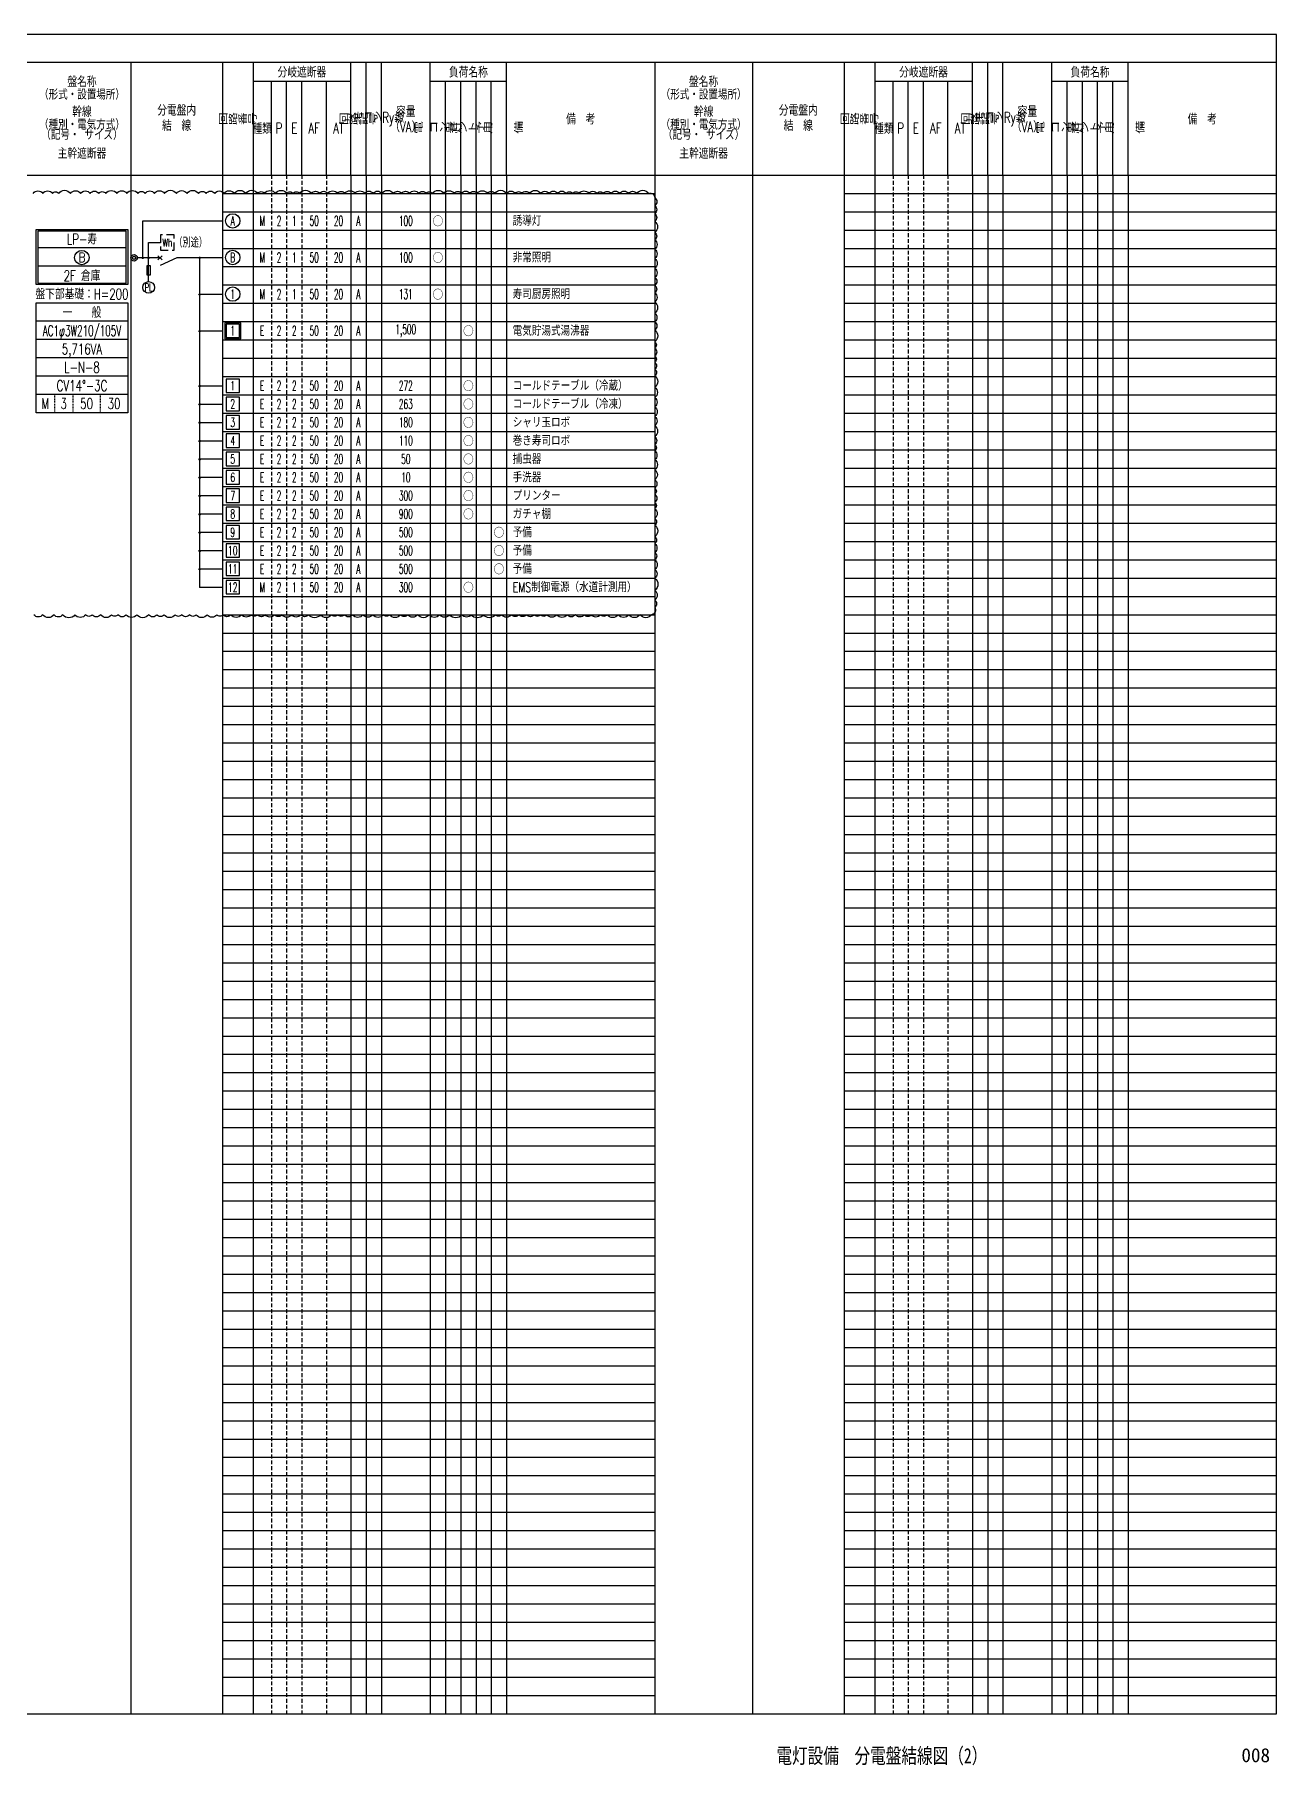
# Model space of a CAD drawing. Header units: millimetres. Extents: x 14 to 1769, y 15 to 581.
# Drawn here: x 1362 to 1769, y 15 to 581 of the extents above; entities that cross this region are included whole.
import ezdxf
from ezdxf.enums import TextEntityAlignment as Align

# ---------------------------------------------------------------- set-up
doc = ezdxf.new("R2010")
doc.units = ezdxf.units.MM
doc.header["$LTSCALE"] = 0.2
for name, pattern in [('_ Dot', [2.6, 1.4, -1.2]), ('DASHED', [19.05, 12.7, -6.35]), ('HIDDEN', [9.525, 6.35, -3.175])]:
    doc.linetypes.add(name, pattern=pattern)
for name, color, linetype in [('1_文字', 3, 'Continuous'), ('1_盤内配線', 1, 'Continuous'), ('1_表', 7, 'Continuous'), ('枠内記述', 3, 'Continuous')]:
    doc.layers.add(name, color=color, linetype=linetype)
doc.layers.add('1_追加変更', color=10, linetype='Continuous', plot=False)
doc.styles.add('S', font='simplex.shx', dxfattribs={"width": 0.7, "height": 3, "bigfont": 'extfont2.shx'})
doc.styles.get("Standard").update_dxf_attribs({"font": 'simplex.shx', "width": 0.7, "bigfont": 'extfont2.shx'})
doc.styles.add('V', font='simplex.shx', dxfattribs={"width": 0.7, "height": 3.2, "bigfont": '@extfont2.shx'})
doc.styles.add('ゴシック', font='MS Gothic.ttf', dxfattribs={"height": 4})

msp = doc.modelspace()

# ---------------------------------------------------------------- linework, layer by layer
at = {"layer": '1_文字', "linetype": 'Continuous'}
for p, q in [((1392, 511.57), (1363, 511.57)), ((1392, 505.57), (1363, 505.57)), ((1392.5, 487.57), (1362.5, 487.57)), ((1392.5, 481.57), (1362.5, 481.57)), ((1392.5, 475.57), (1362.5, 475.57)), ((1392.5, 469.57), (1362.5, 469.57)), ((1392.5, 463.57), (1362.5, 463.57))]:
    msp.add_line(p, q, dxfattribs=at)
at = {"layer": '1_文字', "linetype": '_ Dot'}
for p, q in [((1368.5, 463.57), (1368.5, 457.57)), ((1374.5, 463.57), (1374.5, 457.57)), ((1383.5, 463.57), (1383.5, 457.57))]:
    msp.add_line(p, q, dxfattribs=at)
at = {"layer": '1_文字', "linetype": 'Continuous'}
for points in [[(1392.5, 499.57), (1362.5, 499.57), (1362.5, 517.57), (1392.5, 517.57)], [(1392, 500.07), (1392, 517.07), (1363, 517.07), (1363, 500.07)], [(1362.5, 493.57), (1392.5, 493.57), (1392.5, 457.57), (1362.5, 457.57)]]:
    msp.add_lwpolyline(points, close=True, dxfattribs=at)
at = {"layer": '1_文字'}
for points in [[(1424.25, 481.84), (1429.45, 481.84), (1429.45, 487.04), (1424.25, 487.04)], [(1424.65, 482.24), (1429.05, 482.24), (1429.05, 486.64), (1424.65, 486.64)], [(1424.65, 464.24), (1429.05, 464.24), (1429.05, 468.64), (1424.65, 468.64)], [(1424.65, 458.24), (1429.05, 458.24), (1429.05, 462.64), (1424.65, 462.64)], [(1424.65, 452.24), (1429.05, 452.24), (1429.05, 456.64), (1424.65, 456.64)], [(1424.65, 446.24), (1429.05, 446.24), (1429.05, 450.64), (1424.65, 450.64)], [(1424.65, 440.24), (1429.05, 440.24), (1429.05, 444.64), (1424.65, 444.64)], [(1424.65, 434.24), (1429.05, 434.24), (1429.05, 438.64), (1424.65, 438.64)], [(1424.65, 428.24), (1429.05, 428.24), (1429.05, 432.64), (1424.65, 432.64)], [(1424.65, 422.24), (1429.05, 422.24), (1429.05, 426.64), (1424.65, 426.64)], [(1424.65, 416.24), (1429.05, 416.24), (1429.05, 420.64), (1424.65, 420.64)], [(1424.65, 410.24), (1429.05, 410.24), (1429.05, 414.64), (1424.65, 414.64)], [(1424.65, 404.24), (1429.05, 404.24), (1429.05, 408.64), (1424.65, 408.64)], [(1424.65, 398.24), (1429.05, 398.24), (1429.05, 402.64), (1424.65, 402.64)]]:
    msp.add_lwpolyline(points, close=True, dxfattribs=at)
for centre in [(1426.85, 520.44), (1426.85, 508.44), (1426.85, 496.44)]:
    msp.add_circle(centre, 2.35, dxfattribs=at)
at = {"layer": '1_文字', "linetype": 'Continuous'}
msp.add_circle((1377.45, 508.42), 2.36, dxfattribs=at)
at = {"layer": '1_盤内配線', "linetype": 'Continuous'}
for p, q in [((1423.5, 520.33), (1397.33, 520.33)), ((1397.33, 520.33), (1397.33, 508.33)), ((1403.05, 508.33), (1395.6, 508.33)), ((1423.5, 508.33), (1408.5, 508.33)), ((1416, 508.33), (1416, 400.33)), ((1423.5, 496.33), (1416, 496.33)), ((1423.5, 484.33), (1416, 484.33)), ((1423.5, 466.33), (1416, 466.33)), ((1423.5, 460.33), (1416, 460.33)), ((1423.5, 454.33), (1416, 454.33)), ((1423.5, 448.33), (1416, 448.33)), ((1423.5, 442.33), (1416, 442.33)), ((1423.5, 436.33), (1416, 436.33)), ((1423.5, 430.33), (1416, 430.33)), ((1423.5, 424.33), (1416, 424.33)), ((1423.5, 418.33), (1416, 418.33)), ((1423.5, 412.33), (1416, 412.33)), ((1423.5, 406.33), (1416, 406.33)), ((1423.5, 400.33), (1416, 400.33))]:
    msp.add_line(p, q, dxfattribs=at)
at = {"layer": '1_盤内配線', "color": 1, "linetype": 'Continuous'}
for p, q in [((1399.33, 500.56), (1399.33, 513.33)), ((1399.33, 513.33), (1403.21, 513.33))]:
    msp.add_line(p, q, dxfattribs=at)
at = {"layer": '1_盤内配線', "color": 2}
for p, q in [((1402.34, 509.03), (1403.76, 507.62)), ((1403.76, 509.03), (1402.34, 507.62))]:
    msp.add_line(p, q, dxfattribs=at)
at = {"layer": '1_盤内配線', "color": 2, "linetype": 'Continuous'}
msp.add_line((1408.5, 508.33), (1403.12, 505.82), dxfattribs=at)
at = {"layer": '1_盤内配線', "color": 7, "linetype": 'DASHED'}
msp.add_lwpolyline([(1403.21, 510.83), (1407.71, 510.83), (1407.71, 515.83), (1403.21, 515.83)], close=True, dxfattribs=at)
at = {"layer": '1_盤内配線', "color": 2, "linetype": 'Continuous'}
msp.add_lwpolyline([(1398.73, 502.71), (1399.93, 502.71), (1399.93, 505.71), (1398.73, 505.71)], close=True, dxfattribs=at)
at = {"layer": '1_盤内配線', "color": 4, "linetype": 'Continuous'}
for radius in [1.05, 0.525]:
    msp.add_circle((1394.55, 508.33), radius, dxfattribs=at)
at = {"layer": '1_盤内配線', "linetype": 'Continuous'}
for centre in [(1397.33, 508.33), (1399.33, 508.33), (1416, 508.33), (1416, 496.33), (1416, 484.33), (1416, 466.33), (1416, 460.33), (1416, 454.33), (1416, 448.33), (1416, 442.33), (1416, 436.33), (1416, 430.33), (1416, 424.33), (1416, 418.33), (1416, 412.33), (1416, 406.33)]:
    msp.add_circle(centre, 0.25, dxfattribs=at)
at = {"layer": '1_盤内配線', "color": 2, "linetype": 'Continuous'}
msp.add_circle((1399.33, 498.64), 1.92, dxfattribs=at)
at = {"layer": '1_表', "color": 6, "linetype": 'Continuous'}
msp.add_line((954.5, 572.44), (1768.5, 572.44), dxfattribs=at)
at = {"layer": '1_表', "linetype": 'Continuous'}
for p, q in [((1393.5, 572.44), (1393.5, 535.44)), ((1423.5, 572.44), (1423.5, 535.44)), ((1433.5, 572.44), (1433.5, 535.44)), ((1465.5, 535.44), (1465.5, 572.44)), ((1470.5, 535.44), (1470.5, 572.44)), ((1475.5, 535.44), (1475.5, 572.44)), ((1491.5, 535.44), (1491.5, 572.44)), ((1516.5, 535.44), (1516.5, 572.44)), ((1597, 572.44), (1597, 535.44)), ((1627, 572.44), (1627, 535.44)), ((1637, 572.44), (1637, 535.44)), ((1669, 535.44), (1669, 572.44)), ((1674, 535.44), (1674, 572.44)), ((1679, 535.44), (1679, 572.44)), ((1695, 535.44), (1695, 572.44)), ((1720, 535.44), (1720, 572.44)), ((1433.5, 566.19), (1465.5, 566.19)), ((1439.5, 535.44), (1439.5, 566.19)), ((1444.5, 535.44), (1444.5, 566.19)), ((1449.5, 535.44), (1449.5, 566.19)), ((1457.5, 535.44), (1457.5, 566.19)), ((1491.5, 566.19), (1516.5, 566.19)), ((1496.5, 535.44), (1496.5, 566.19)), ((1501.5, 535.44), (1501.5, 566.19)), ((1506.5, 535.44), (1506.5, 566.19)), ((1511.5, 535.44), (1511.5, 566.19)), ((1637, 566.19), (1669, 566.19)), ((1643, 535.44), (1643, 566.19)), ((1648, 535.44), (1648, 566.19)), ((1653, 535.44), (1653, 566.19)), ((1661, 535.44), (1661, 566.19)), ((1695, 566.19), (1720, 566.19)), ((1700, 535.44), (1700, 566.19)), ((1705, 535.44), (1705, 566.19)), ((1710, 535.44), (1710, 566.19)), ((1715, 535.44), (1715, 566.19)), ((1393.5, 535.44), (1393.5, 31.44)), ((1423.5, 535.44), (1423.5, 31.44)), ((1433.5, 535.44), (1433.5, 31.44)), ((1465.5, 535.44), (1465.5, 31.44)), ((1470.5, 535.44), (1470.5, 31.44)), ((1475.5, 535.44), (1475.5, 31.44)), ((1491.5, 535.44), (1491.5, 31.44)), ((1496.5, 535.44), (1496.5, 31.44)), ((1501.5, 535.44), (1501.5, 31.44)), ((1506.5, 535.44), (1506.5, 31.44)), ((1511.5, 535.44), (1511.5, 31.44)), ((1516.5, 535.44), (1516.5, 31.44)), ((1597, 535.44), (1597, 31.44)), ((1627, 535.44), (1627, 31.44)), ((1637, 535.44), (1637, 31.44)), ((1669, 535.44), (1669, 31.44)), ((1674, 535.44), (1674, 31.44)), ((1679, 535.44), (1679, 31.44)), ((1695, 535.44), (1695, 31.44)), ((1700, 535.44), (1700, 31.44)), ((1705, 535.44), (1705, 31.44)), ((1710, 535.44), (1710, 31.44)), ((1715, 535.44), (1715, 31.44)), ((1720, 535.44), (1720, 31.44)), ((1423.5, 529.44), (1565, 529.44)), ((1627, 529.44), (1768.5, 529.44)), ((1423.5, 523.44), (1565, 523.44)), ((1627, 523.44), (1768.5, 523.44)), ((1423.5, 517.44), (1565, 517.44)), ((1627, 517.44), (1768.5, 517.44)), ((1423.5, 511.44), (1565, 511.44)), ((1627, 511.44), (1768.5, 511.44)), ((1423.5, 505.44), (1565, 505.44)), ((1627, 505.44), (1768.5, 505.44)), ((1423.5, 499.44), (1565, 499.44)), ((1627, 499.44), (1768.5, 499.44)), ((1423.5, 493.44), (1565, 493.44)), ((1627, 493.44), (1768.5, 493.44)), ((1423.5, 487.44), (1565, 487.44)), ((1627, 487.44), (1768.5, 487.44)), ((1423.5, 481.44), (1565, 481.44)), ((1627, 481.44), (1768.5, 481.44)), ((1423.5, 475.44), (1565, 475.44)), ((1627, 475.44), (1768.5, 475.44)), ((1423.5, 469.44), (1565, 469.44)), ((1627, 469.44), (1768.5, 469.44)), ((1423.5, 463.44), (1565, 463.44)), ((1627, 463.44), (1768.5, 463.44)), ((1423.5, 457.44), (1565, 457.44)), ((1627, 457.44), (1768.5, 457.44)), ((1423.5, 451.44), (1565, 451.44)), ((1627, 451.44), (1768.5, 451.44)), ((1423.5, 445.44), (1565, 445.44)), ((1627, 445.44), (1768.5, 445.44)), ((1423.5, 439.44), (1565, 439.44)), ((1627, 439.44), (1768.5, 439.44)), ((1423.5, 433.44), (1565, 433.44)), ((1627, 433.44), (1768.5, 433.44)), ((1423.5, 427.44), (1565, 427.44)), ((1627, 427.44), (1768.5, 427.44)), ((1423.5, 421.44), (1565, 421.44)), ((1627, 421.44), (1768.5, 421.44)), ((1423.5, 415.44), (1565, 415.44)), ((1627, 415.44), (1768.5, 415.44)), ((1423.5, 409.44), (1565, 409.44)), ((1627, 409.44), (1768.5, 409.44)), ((1423.5, 403.44), (1565, 403.44)), ((1627, 403.44), (1768.5, 403.44)), ((1423.5, 397.44), (1565, 397.44)), ((1627, 397.44), (1768.5, 397.44)), ((1423.5, 391.44), (1565, 391.44)), ((1627, 391.44), (1768.5, 391.44)), ((1423.5, 385.44), (1565, 385.44)), ((1627, 385.44), (1768.5, 385.44)), ((1423.5, 379.44), (1565, 379.44)), ((1627, 379.44), (1768.5, 379.44)), ((1423.5, 373.44), (1565, 373.44)), ((1627, 373.44), (1768.5, 373.44)), ((1423.5, 367.44), (1565, 367.44)), ((1627, 367.44), (1768.5, 367.44)), ((1423.5, 361.44), (1565, 361.44)), ((1627, 361.44), (1768.5, 361.44)), ((1423.5, 355.44), (1565, 355.44)), ((1627, 355.44), (1768.5, 355.44)), ((1423.5, 349.44), (1565, 349.44)), ((1627, 349.44), (1768.5, 349.44)), ((1423.5, 343.44), (1565, 343.44)), ((1627, 343.44), (1768.5, 343.44)), ((1423.5, 337.44), (1565, 337.44)), ((1627, 337.44), (1768.5, 337.44)), ((1423.5, 331.44), (1565, 331.44)), ((1627, 331.44), (1768.5, 331.44)), ((1423.5, 325.44), (1565, 325.44)), ((1627, 325.44), (1768.5, 325.44)), ((1423.5, 319.44), (1565, 319.44)), ((1627, 319.44), (1768.5, 319.44)), ((1423.5, 313.44), (1565, 313.44)), ((1627, 313.44), (1768.5, 313.44)), ((1423.5, 307.44), (1565, 307.44)), ((1627, 307.44), (1768.5, 307.44)), ((1423.5, 301.44), (1565, 301.44)), ((1627, 301.44), (1768.5, 301.44)), ((1423.5, 295.44), (1565, 295.44)), ((1627, 295.44), (1768.5, 295.44)), ((1423.5, 289.44), (1565, 289.44)), ((1627, 289.44), (1768.5, 289.44)), ((1423.5, 283.44), (1565, 283.44)), ((1627, 283.44), (1768.5, 283.44)), ((1423.5, 277.44), (1565, 277.44)), ((1627, 277.44), (1768.5, 277.44)), ((1423.5, 271.44), (1565, 271.44)), ((1627, 271.44), (1768.5, 271.44)), ((1423.5, 265.44), (1565, 265.44)), ((1627, 265.44), (1768.5, 265.44)), ((1423.5, 259.44), (1565, 259.44)), ((1627, 259.44), (1768.5, 259.44)), ((1423.5, 253.44), (1565, 253.44)), ((1627, 253.44), (1768.5, 253.44)), ((1423.5, 247.44), (1565, 247.44)), ((1627, 247.44), (1768.5, 247.44)), ((1423.5, 241.44), (1565, 241.44)), ((1627, 241.44), (1768.5, 241.44)), ((1423.5, 235.44), (1565, 235.44)), ((1627, 235.44), (1768.5, 235.44)), ((1423.5, 229.44), (1565, 229.44)), ((1627, 229.44), (1768.5, 229.44)), ((1423.5, 223.44), (1565, 223.44)), ((1627, 223.44), (1768.5, 223.44)), ((1423.5, 217.44), (1565, 217.44)), ((1627, 217.44), (1768.5, 217.44)), ((1423.5, 211.44), (1565, 211.44)), ((1627, 211.44), (1768.5, 211.44)), ((1423.5, 205.44), (1565, 205.44)), ((1627, 205.44), (1768.5, 205.44)), ((1423.5, 199.44), (1565, 199.44)), ((1627, 199.44), (1768.5, 199.44)), ((1423.5, 193.44), (1565, 193.44)), ((1627, 193.44), (1768.5, 193.44)), ((1423.5, 187.44), (1565, 187.44)), ((1627, 187.44), (1768.5, 187.44)), ((1423.5, 181.44), (1565, 181.44)), ((1627, 181.44), (1768.5, 181.44)), ((1423.5, 175.44), (1565, 175.44)), ((1627, 175.44), (1768.5, 175.44)), ((1423.5, 169.44), (1565, 169.44)), ((1627, 169.44), (1768.5, 169.44)), ((1423.5, 163.44), (1565, 163.44)), ((1627, 163.44), (1768.5, 163.44)), ((1423.5, 157.44), (1565, 157.44)), ((1627, 157.44), (1768.5, 157.44)), ((1423.5, 151.44), (1565, 151.44)), ((1627, 151.44), (1768.5, 151.44)), ((1423.5, 145.44), (1565, 145.44)), ((1627, 145.44), (1768.5, 145.44)), ((1423.5, 139.44), (1565, 139.44)), ((1627, 139.44), (1768.5, 139.44)), ((1423.5, 133.44), (1565, 133.44)), ((1627, 133.44), (1768.5, 133.44)), ((1423.5, 127.44), (1565, 127.44)), ((1627, 127.44), (1768.5, 127.44)), ((1423.5, 121.44), (1565, 121.44)), ((1627, 121.44), (1768.5, 121.44)), ((1423.5, 115.44), (1565, 115.44)), ((1627, 115.44), (1768.5, 115.44)), ((1423.5, 109.44), (1565, 109.44)), ((1627, 109.44), (1768.5, 109.44)), ((1423.5, 103.44), (1565, 103.44)), ((1627, 103.44), (1768.5, 103.44)), ((1423.5, 97.44), (1565, 97.44)), ((1627, 97.44), (1768.5, 97.44)), ((1423.5, 91.44), (1565, 91.44)), ((1627, 91.44), (1768.5, 91.44)), ((1423.5, 85.44), (1565, 85.44)), ((1627, 85.44), (1768.5, 85.44)), ((1423.5, 79.44), (1565, 79.44)), ((1627, 79.44), (1768.5, 79.44)), ((1423.5, 73.44), (1565, 73.44)), ((1627, 73.44), (1768.5, 73.44)), ((1423.5, 67.44), (1565, 67.44)), ((1627, 67.44), (1768.5, 67.44)), ((1423.5, 61.44), (1565, 61.44)), ((1627, 61.44), (1768.5, 61.44)), ((1423.5, 55.44), (1565, 55.44)), ((1627, 55.44), (1768.5, 55.44)), ((1423.5, 49.44), (1565, 49.44)), ((1627, 49.44), (1768.5, 49.44)), ((1423.5, 43.44), (1565, 43.44)), ((1627, 43.44), (1768.5, 43.44)), ((1423.5, 37.44), (1565, 37.44)), ((1627, 37.44), (1768.5, 37.44))]:
    msp.add_line(p, q, dxfattribs=at)
at = {"layer": '1_表', "color": 6}
msp.add_line((1565, 572.44), (1565, 31.44), dxfattribs=at)
at = {"layer": '1_表', "linetype": 'HIDDEN'}
for p, q in [((1439.5, 535.44), (1439.5, 31.44)), ((1444.5, 535.44), (1444.5, 31.44)), ((1449.5, 535.44), (1449.5, 31.44)), ((1457.5, 535.44), (1457.5, 31.44)), ((1643, 535.44), (1643, 31.44)), ((1648, 535.44), (1648, 31.44)), ((1653, 535.44), (1653, 31.44)), ((1661, 535.44), (1661, 31.44))]:
    msp.add_line(p, q, dxfattribs=at)
at = {"layer": '1_表', "color": 6}
msp.add_lwpolyline([(954.5, 31.44), (1768.5, 31.44), (1768.5, 581.44), (954.5, 581.44)], close=True, dxfattribs=at)
at = {"layer": '1_表', "color": 6, "linetype": 'Continuous'}
msp.add_lwpolyline([(954.5, 535.44), (1345.5, 535.44), (1768.5, 535.44)], dxfattribs=at)
at = {"layer": '1_追加変更'}
msp.add_lwpolyline([(1361.5, 529.44, -0.520567), (1364.67, 529.44, -0.520567), (1367.85, 529.44, -0.520567), (1369.87, 529.44, -0.520567), (1373.73, 529.44, -0.520567), (1377.05, 529.44, -0.520567), (1380.17, 529.44, -0.520567), (1383, 529.44, -0.520567), (1385.26, 529.44, -0.520567), (1388.9, 529.44, -0.520567), (1392.18, 529.44, -0.520567), (1395.77, 529.44, -0.520567), (1398.23, 529.44, -0.520567), (1401.23, 529.44, -0.520567), (1404.49, 529.44, -0.520567), (1408.4, 529.44, -0.520567), (1411.88, 529.44, -0.520567), (1415.62, 529.44, -0.520567), (1418.15, 529.44, -0.520567), (1420.95, 529.44, -0.520567), (1423.99, 529.44, -0.520567), (1427.35, 529.44, -0.520567), (1431.11, 529.44, -0.520567), (1435, 529.44, -0.520567), (1437.26, 529.44, -0.520567), (1440.81, 529.44, -0.520567), (1444.57, 529.44, -0.520567), (1446.57, 529.44, -0.520567), (1448.69, 529.44, -0.520567), (1452.65, 529.44, -0.520567), (1455.3, 529.44, -0.520567), (1457.96, 529.44, -0.520567), (1461.17, 529.44, -0.520567), (1463.57, 529.44, -0.520567), (1466.89, 529.44, -0.520567), (1470.04, 529.44, -0.520567), (1472.83, 529.44, -0.520567), (1475.66, 529.44, -0.520567), (1479.47, 529.44, -0.520567), (1482.12, 529.44, -0.520567), (1484.71, 529.44, -0.520567), (1487.79, 529.44, -0.520567), (1490.17, 529.44, -0.520567), (1492.19, 529.44, -0.520567), (1496.01, 529.44, -0.520567), (1499.31, 529.44, -0.520567), (1501.72, 529.44, -0.520567), (1504.49, 529.44, -0.520567), (1506.86, 529.44, -0.520567), (1510.24, 529.44, -0.520567), (1512.64, 529.44, -0.520567), (1516.49, 529.44, -0.520567), (1519.36, 529.44, -0.520567), (1521.55, 529.44, -0.520567), (1524.02, 529.44, -0.520567), (1527.69, 529.44, -0.520567), (1530.36, 529.44, -0.520567), (1533.22, 529.44, -0.520567), (1536, 529.44, -0.520567), (1538.13, 529.44, -0.520567), (1540.24, 529.44, -0.520567), (1543.39, 529.44, -0.520567), (1546.11, 529.44, -0.520567), (1548.18, 529.44, -0.520567), (1550.67, 529.44, -0.520567), (1553.5, 529.44, -0.520567), (1556.43, 529.44, -0.520567), (1559.12, 529.44, -0.520567), (1563.06, 529.44, -0.520567), (1565, 528.06, -0.520567), (1565, 525.4, -0.520567), (1565, 522.8, -0.520567), (1565, 520.26, -0.520567), (1565, 516.67, -0.520567), (1565, 514.2, -0.520567), (1565, 511.19, -0.520567), (1565, 508.14, -0.520567), (1565, 504.93, -0.520567), (1565, 501.94, -0.520567), (1565, 499.31, -0.520567), (1565, 496.87, -0.520567), (1565, 493.87, -0.520567), (1565, 490.21, -0.520567), (1565, 487.41, -0.520567), (1565, 484.69, -0.520567), (1565, 480.86, -0.520567), (1565, 478.73, -0.520567), (1565, 476.23, -0.520567), (1565, 474.08, -0.520567), (1565, 471.89, -0.520567), (1565, 469.7, -0.520567), (1565, 465.92, -0.520567), (1565, 462.55, -0.520567), (1565, 459.5, -0.520567), (1565, 456.37, -0.520567), (1565, 453.36, -0.520567), (1565, 449.76, -0.520567), (1565, 447.19, -0.520567), (1565, 445.06, -0.520567), (1565, 442.25, -0.520567), (1565, 438.94, -0.520567), (1565, 435.66, -0.520567), (1565, 432.91, -0.520567), (1565, 430.89, -0.520567), (1565, 428.26, -0.520567), (1565, 426.14, -0.520567), (1565, 423, -0.520567), (1565, 420.81, -0.520567), (1565, 417, -0.520567), (1565, 414.71, -0.520567), (1565, 411.89, -0.520567), (1565, 409.39, -0.520567), (1565, 406.26, -0.520567), (1565, 403.4, -0.520567), (1565, 399.44, -0.520567), (1565, 396.23, -0.520567), (1565, 393.84, -0.520567), (1563.98, 391.44, -0.520567), (1560.17, 391.44, -0.520567), (1556.52, 391.44, -0.520567), (1553.03, 391.44, -0.520567), (1549.4, 391.44, -0.520567), (1547.23, 391.44, -0.520567), (1544.26, 391.44, -0.520567), (1541.94, 391.44, -0.520567), (1539.05, 391.44, -0.520567), (1536.32, 391.44, -0.520567), (1532.92, 391.44, -0.520567), (1529.69, 391.44, -0.520567), (1527.62, 391.44, -0.520567), (1525.52, 391.44, -0.520567), (1523.03, 391.44, -0.520567), (1520.55, 391.44, -0.520567), (1518.07, 391.44, -0.520567), (1514.87, 391.44, -0.520567), (1512.84, 391.44, -0.520567), (1508.91, 391.44, -0.520567), (1504.96, 391.44, -0.520567), (1501.86, 391.44, -0.520567), (1497.87, 391.44, -0.520567), (1494.56, 391.44, -0.520567), (1491.16, 391.44, -0.520567), (1487.36, 391.44, -0.520567), (1484.14, 391.44, -0.520567), (1481.76, 391.44, -0.520567), (1478.18, 391.44, -0.520567), (1476.16, 391.44, -0.520567), (1472.69, 391.44, -0.520567), (1469.48, 391.44, -0.520567), (1466.09, 391.44, -0.520567), (1463.4, 391.44, -0.520567), (1461.25, 391.44, -0.520567), (1459.21, 391.44, -0.520567), (1455.59, 391.44, -0.520567), (1451.66, 391.44, -0.520567), (1449.11, 391.44, -0.520567), (1446.16, 391.44, -0.520567), (1442.98, 391.44, -0.520567), (1440.53, 391.44, -0.520567), (1437.54, 391.44, -0.520567), (1434.92, 391.44, -0.520567), (1432.82, 391.44, -0.520567), (1429.75, 391.44, -0.520567), (1426.24, 391.44, -0.520567), (1423.68, 391.44, -0.520567), (1421.64, 391.44, -0.520567), (1418.46, 391.44, -0.520567), (1414.85, 391.44, -0.520567), (1412.77, 391.44, -0.520567), (1410.11, 391.44, -0.520567), (1408.01, 391.44, -0.520567), (1404.37, 391.44, -0.520567), (1402.04, 391.44, -0.520567), (1399.32, 391.44, -0.520567), (1395.45, 391.44, -0.520567), (1391.99, 391.44, -0.520567), (1389.25, 391.44, -0.520567), (1387.2, 391.44, -0.520567), (1383.6, 391.44, -0.520567), (1380.82, 391.44, -0.520567), (1378.72, 391.44, -0.520567), (1375.19, 391.44, -0.520567), (1371.23, 391.44, -0.520567), (1368.37, 391.44, -0.520567), (1364.64, 391.44, -0.520567), (1361.75, 391.44, -0.520567)], format="xyb", dxfattribs=at)

# ---------------------------------------------------------------- texts
at = {"layer": '1_文字', "linetype": 'Continuous'}
for s, height, width, p in [('盤名称', 3.5, 0.7, (1377.5, 566.19)), ('分岐遮断器', 3.5, 0.7, (1449.5, 569.31)), ('負荷名称', 3.5, 0.7, (1504, 569.31)), ('盤名称', 3.5, 0.7, (1581, 566.19)), ('分岐遮断器', 3.5, 0.7, (1653, 569.31)), ('負荷名称', 3.5, 0.7, (1707.5, 569.31)), ('（形式・設置場所）', 3, 0.8, (1377.5, 562.03)), ('（形式・設置場所）', 3, 0.8, (1581, 562.03)), ('幹線', 3.5, 0.7, (1377.5, 556.35)), ('容量', 3.5, 0.7, (1483.5, 556.44)), ('備\u3000考', 3.5, 0.7, (1540.75, 553.94)), ('幹線', 3.5, 0.7, (1581, 556.35)), ('容量', 3.5, 0.7, (1687, 556.44)), ('備\u3000考', 3.5, 0.7, (1744.25, 553.94)), ('（種別・電気方式）', 3, 0.8, (1377.5, 552.18)), ('（記号・ サイズ）', 3, 0.8, (1377.5, 548.85)), ('種類', 3.5, 0.7, (1436.5, 550.81)), ('P', 3.5, 0.7, (1442, 550.81)), ('E', 3.5, 0.7, (1447, 550.81)), ('AF', 3.5, 0.7, (1453.5, 550.81)), ('AT', 3.5, 0.7, (1461.5, 550.81)), ('（VA）', 3.5, 0.7, (1483.5, 551.44)), ('（種別・電気方式）', 3, 0.8, (1581, 552.18)), ('（記号・ サイズ）', 3, 0.8, (1581, 548.85)), ('種類', 3.5, 0.7, (1640, 550.81)), ('P', 3.5, 0.7, (1645.5, 550.81)), ('E', 3.5, 0.7, (1650.5, 550.81)), ('AF', 3.5, 0.7, (1657, 550.81)), ('AT', 3.5, 0.7, (1665, 550.81)), ('（VA）', 3.5, 0.7, (1687, 551.44)), ('主幹遮断器', 3.5, 0.7, (1377.5, 542.69)), ('主幹遮断器', 3.5, 0.7, (1581, 542.69))]:
    msp.add_text(s, height=height, dxfattribs=dict(at, width=width)).set_placement(p, align=Align.MIDDLE)
for s, height, width, p in [('分電盤内', 3.5, 0.7, (1408.5, 556.66)), ('分電盤内', 3.5, 0.7, (1612, 556.66)), ('結\u3000線', 3.5, 0.7, (1408.5, 551.66)), ('結\u3000線', 3.5, 0.7, (1612, 551.66)), ('LP-寿', 3.5, 0.7, (1377.5, 514.46)), ('2F 倉庫', 3.5, 0.7, (1377.5, 502.46)), ('B', 3, 0.8, (1377.5, 508.46)), ('盤下部基礎：H=200', 3.5, 0.7, (1377.5, 496.46)), ('一\u3000\u3000般', 3.5, 0.7, (1377.5, 490.46)), ('AC1φ3W210/105V', 3.5, 0.6, (1377.5, 484.46)), ('5,716VA', 3.5, 0.7, (1377.5, 478.46)), ('L-N-8', 3.5, 0.7, (1377.5, 472.46)), ('CV14°-3C', 3.5, 0.7, (1377.5, 466.46)), ('M', 3.5, 0.7, (1365.5, 460.57)), ('3', 3.5, 0.7, (1371.5, 460.57)), ('50', 3.5, 0.7, (1379, 460.57)), ('30', 3.5, 0.7, (1388, 460.57))]:
    msp.add_text(s, height=height, dxfattribs=dict(at, width=width)).set_placement(p, align=Align.MIDDLE_CENTER)
at = {"layer": '1_文字', "linetype": 'Continuous', "style": 'V', "width": 0.7}
for s, p in [('回路番号', (1428.5, 553.94)), ('回路記号', (1468, 553.94)), ('リモコンRy数', (1473, 553.94)), ('回路番号', (1632, 553.94)), ('回路記号', (1671.5, 553.94)), ('リモコンRy数', (1676.5, 553.94)), ('電\u3000\u3000\u3000灯', (1494, 551.03)), ('コンセント', (1499, 551.03)), ('専\u3000\u3000\u3000用', (1504, 551.03)), ('予\u3000\u3000\u3000備', (1514, 551.03)), ('電\u3000\u3000\u3000灯', (1697.5, 551.03)), ('コンセント', (1702.5, 551.03)), ('専\u3000\u3000\u3000用', (1707.5, 551.03)), ('予\u3000\u3000\u3000備', (1717.5, 551.03))]:
    msp.add_text(s, height=3.5, dxfattribs=at).set_placement(p, align=Align.MIDDLE)
at = {"layer": '1_文字'}
for s, height, width, p in [('A', 3, 0.6, (1426.85, 520.44)), ('M', 3.2, 0.55, (1436.5, 520.44)), ('2', 3.2, 0.55, (1442, 520.44)), ('1', 3.2, 0.55, (1447, 520.44)), ('50', 3.2, 0.55, (1453.5, 520.44)), ('20', 3.2, 0.55, (1461.5, 520.44)), ('A', 3.2, 0.55, (1468, 520.44)), ('100', 3.2, 0.55, (1483.5, 520.44)), ('B', 3, 0.6, (1426.85, 508.44)), ('M', 3.2, 0.55, (1436.5, 508.44)), ('2', 3.2, 0.55, (1442, 508.44)), ('1', 3.2, 0.55, (1447, 508.44)), ('50', 3.2, 0.55, (1453.5, 508.44)), ('20', 3.2, 0.55, (1461.5, 508.44)), ('A', 3.2, 0.55, (1468, 508.44)), ('100', 3.2, 0.55, (1483.5, 508.44)), ('1', 3, 0.6, (1426.85, 496.44)), ('M', 3.2, 0.55, (1436.5, 496.44)), ('2', 3.2, 0.55, (1442, 496.44)), ('1', 3.2, 0.55, (1447, 496.44)), ('50', 3.2, 0.55, (1453.5, 496.44)), ('20', 3.2, 0.55, (1461.5, 496.44)), ('A', 3.2, 0.55, (1468, 496.44)), ('131', 3.2, 0.55, (1483.5, 496.44)), ('1', 3.2, 0.55, (1426.85, 484.44)), ('E', 3.2, 0.55, (1436.5, 484.44)), ('2', 3.2, 0.55, (1442, 484.44)), ('2', 3.2, 0.55, (1447, 484.44)), ('50', 3.2, 0.55, (1453.5, 484.44)), ('20', 3.2, 0.55, (1461.5, 484.44)), ('A', 3.2, 0.55, (1468, 484.44)), ('1,500', 3.2, 0.55, (1483.5, 484.44)), ('1', 3, 0.6, (1426.85, 466.44)), ('E', 3.2, 0.55, (1436.5, 466.44)), ('2', 3.2, 0.55, (1442, 466.44)), ('2', 3.2, 0.55, (1447, 466.44)), ('50', 3.2, 0.55, (1453.5, 466.44)), ('20', 3.2, 0.55, (1461.5, 466.44)), ('A', 3.2, 0.55, (1468, 466.44)), ('272', 3.2, 0.55, (1483.5, 466.44)), ('2', 3, 0.6, (1426.85, 460.44)), ('E', 3.2, 0.55, (1436.5, 460.44)), ('2', 3.2, 0.55, (1442, 460.44)), ('2', 3.2, 0.55, (1447, 460.44)), ('50', 3.2, 0.55, (1453.5, 460.44)), ('20', 3.2, 0.55, (1461.5, 460.44)), ('A', 3.2, 0.55, (1468, 460.44)), ('263', 3.2, 0.55, (1483.5, 460.44)), ('3', 3, 0.6, (1426.85, 454.44)), ('E', 3.2, 0.55, (1436.5, 454.44)), ('2', 3.2, 0.55, (1442, 454.44)), ('2', 3.2, 0.55, (1447, 454.44)), ('50', 3.2, 0.55, (1453.5, 454.44)), ('20', 3.2, 0.55, (1461.5, 454.44)), ('A', 3.2, 0.55, (1468, 454.44)), ('180', 3.2, 0.55, (1483.5, 454.44)), ('4', 3, 0.6, (1426.85, 448.44)), ('E', 3.2, 0.55, (1436.5, 448.44)), ('2', 3.2, 0.55, (1442, 448.44)), ('2', 3.2, 0.55, (1447, 448.44)), ('50', 3.2, 0.55, (1453.5, 448.44)), ('20', 3.2, 0.55, (1461.5, 448.44)), ('A', 3.2, 0.55, (1468, 448.44)), ('110', 3.2, 0.55, (1483.5, 448.44)), ('5', 3, 0.6, (1426.85, 442.44)), ('E', 3.2, 0.55, (1436.5, 442.44)), ('2', 3.2, 0.55, (1442, 442.44)), ('2', 3.2, 0.55, (1447, 442.44)), ('50', 3.2, 0.55, (1453.5, 442.44)), ('20', 3.2, 0.55, (1461.5, 442.44)), ('A', 3.2, 0.55, (1468, 442.44)), ('50', 3.2, 0.55, (1483.5, 442.44)), ('6', 3, 0.6, (1426.85, 436.44)), ('E', 3.2, 0.55, (1436.5, 436.44)), ('2', 3.2, 0.55, (1442, 436.44)), ('2', 3.2, 0.55, (1447, 436.44)), ('50', 3.2, 0.55, (1453.5, 436.44)), ('20', 3.2, 0.55, (1461.5, 436.44)), ('A', 3.2, 0.55, (1468, 436.44)), ('10', 3.2, 0.55, (1483.5, 436.44)), ('7', 3, 0.6, (1426.85, 430.44)), ('E', 3.2, 0.55, (1436.5, 430.44)), ('2', 3.2, 0.55, (1442, 430.44)), ('2', 3.2, 0.55, (1447, 430.44)), ('50', 3.2, 0.55, (1453.5, 430.44)), ('20', 3.2, 0.55, (1461.5, 430.44)), ('A', 3.2, 0.55, (1468, 430.44)), ('300', 3.2, 0.55, (1483.5, 430.44)), ('8', 3, 0.6, (1426.85, 424.44)), ('E', 3.2, 0.55, (1436.5, 424.44)), ('2', 3.2, 0.55, (1442, 424.44)), ('2', 3.2, 0.55, (1447, 424.44)), ('50', 3.2, 0.55, (1453.5, 424.44)), ('20', 3.2, 0.55, (1461.5, 424.44)), ('A', 3.2, 0.55, (1468, 424.44)), ('900', 3.2, 0.55, (1483.5, 424.44)), ('9', 3, 0.6, (1426.85, 418.44)), ('E', 3.2, 0.55, (1436.5, 418.44)), ('2', 3.2, 0.55, (1442, 418.44)), ('2', 3.2, 0.55, (1447, 418.44)), ('50', 3.2, 0.55, (1453.5, 418.44)), ('20', 3.2, 0.55, (1461.5, 418.44)), ('A', 3.2, 0.55, (1468, 418.44)), ('500', 3.2, 0.55, (1483.5, 418.44)), ('10', 3, 0.6, (1426.85, 412.44)), ('E', 3.2, 0.55, (1436.5, 412.44)), ('2', 3.2, 0.55, (1442, 412.44)), ('2', 3.2, 0.55, (1447, 412.44)), ('50', 3.2, 0.55, (1453.5, 412.44)), ('20', 3.2, 0.55, (1461.5, 412.44)), ('A', 3.2, 0.55, (1468, 412.44)), ('500', 3.2, 0.55, (1483.5, 412.44)), ('11', 3, 0.6, (1426.85, 406.44)), ('E', 3.2, 0.55, (1436.5, 406.44)), ('2', 3.2, 0.55, (1442, 406.44)), ('2', 3.2, 0.55, (1447, 406.44)), ('50', 3.2, 0.55, (1453.5, 406.44)), ('20', 3.2, 0.55, (1461.5, 406.44)), ('A', 3.2, 0.55, (1468, 406.44)), ('500', 3.2, 0.55, (1483.5, 406.44)), ('12', 3, 0.6, (1426.85, 400.44)), ('M', 3.2, 0.55, (1436.5, 400.44)), ('2', 3.2, 0.55, (1442, 400.44)), ('1', 3.2, 0.55, (1447, 400.44)), ('50', 3.2, 0.55, (1453.5, 400.44)), ('20', 3.2, 0.55, (1461.5, 400.44)), ('A', 3.2, 0.55, (1468, 400.44)), ('300', 3.2, 0.55, (1483.5, 400.44))]:
    msp.add_text(s, height=height, dxfattribs=dict(at, width=width)).set_placement(p, align=Align.MIDDLE)
for p in [(1494, 520.44), (1494, 508.44), (1494, 496.44), (1504, 484.44), (1504, 466.44), (1504, 460.44), (1504, 454.44), (1504, 448.44), (1504, 442.44), (1504, 436.44), (1504, 430.44), (1504, 424.44), (1514, 418.44), (1514, 412.44), (1514, 406.44), (1504, 400.44)]:
    msp.add_text('○', height=3.2, dxfattribs=at).set_placement(p, align=Align.MIDDLE)
for s, width, p in [('誘導灯', 0.7, (1518.5, 520.44)), ('（別途）', 0.6, (1407.71, 513.33)), ('非常照明', 0.7, (1518.5, 508.44)), ('寿司厨房照明', 0.7, (1518.5, 496.44)), ('電気貯湯式湯沸器', 0.7, (1518.5, 484.44)), ('コールドテーブル（冷蔵）', 0.7, (1518.5, 466.44)), ('コールドテーブル（冷凍）', 0.7, (1518.5, 460.44)), ('シャリ玉ロボ', 0.7, (1518.5, 454.44)), ('巻き寿司ロボ', 0.7, (1518.5, 448.44)), ('捕虫器', 0.7, (1518.5, 442.44)), ('手洗器', 0.7, (1518.5, 436.44)), ('プリンター', 0.7, (1518.5, 430.44)), ('ガチャ棚', 0.7, (1518.5, 424.44)), ('予備', 0.7, (1518.5, 418.44)), ('予備', 0.7, (1518.5, 412.44)), ('予備', 0.7, (1518.5, 406.44)), ('EMS制御電源（水道計測用）', 0.7, (1518.5, 400.44))]:
    msp.add_text(s, height=3.2, dxfattribs=dict(at, width=width)).set_placement(p, align=Align.MIDDLE_LEFT)
at = {"layer": '1_盤内配線', "color": 3, "linetype": 'Continuous', "width": 0.7}
msp.add_text('Wh', height=2.5, dxfattribs=at).set_placement((1405.46, 513.33), align=Align.MIDDLE)
at = {"layer": '1_盤内配線', "color": 3, "linetype": 'Continuous', "style": 'S', "width": 0.6}
msp.add_text('PL', height=2.5, dxfattribs=at).set_placement((1399.33, 498.64), align=Align.MIDDLE)
at = {"layer": '枠内記述', "linetype": 'ByBlock', "lineweight": -2, "style": 'ゴシック', "width": 0.75}
msp.add_text('電灯設備\u3000分電盤結線図（2）', height=5, dxfattribs=at).set_placement((1639.35, 17.69), align=Align.MIDDLE_CENTER)
at = {"layer": '枠内記述', "style": 'ゴシック'}
msp.add_text('008', height=4.6, dxfattribs=at).set_placement((1757.05, 15.58))

doc.saveas('drawing.dxf')
